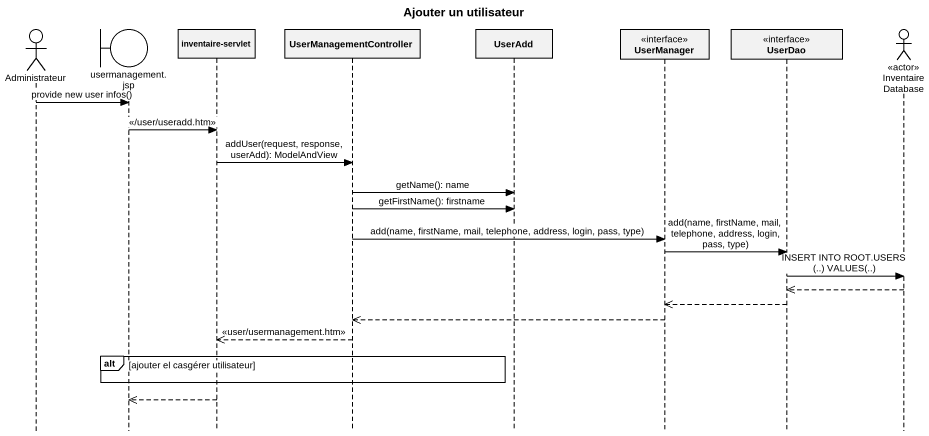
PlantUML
@startuml
title Ajouter un utilisateur
hide footbox
actor Administrateur
boundary "usermanagement.jsp" as usermanagement_jsp
participant "inventaire-servlet" as inventaire_servlet
participant UserManagementController
participant UserAdd
participant UserManager <<interface>>
participant UserDao <<interface>>
actor "Inventaire Database" as Inventaire_Database <<actor>>

Administrateur -> usermanagement_jsp : provide new user infos()
usermanagement_jsp -> inventaire_servlet : <</user/useradd.htm>>
inventaire_servlet -> UserManagementController : addUser(request, response, userAdd): ModelAndView
UserManagementController -> UserAdd : getName(): name
UserManagementController -> UserAdd : getFirstName(): firstname
UserManagementController -> UserManager : add(name, firstName, mail, telephone, address, login, pass, type)
UserManager -> UserDao : add(name, firstName, mail, telephone, address, login, pass, type)
UserDao -> Inventaire_Database : INSERT INTO ROOT.USERS (..) VALUES(..)
Inventaire_Database -->> UserDao
UserDao -->> UserManager
UserManager -->> UserManagementController
UserManagementController -->> inventaire_servlet : <<user/usermanagement.htm>>
alt ajouter el casgérer utilisateur
end
inventaire_servlet -->> usermanagement_jsp
@enduml
